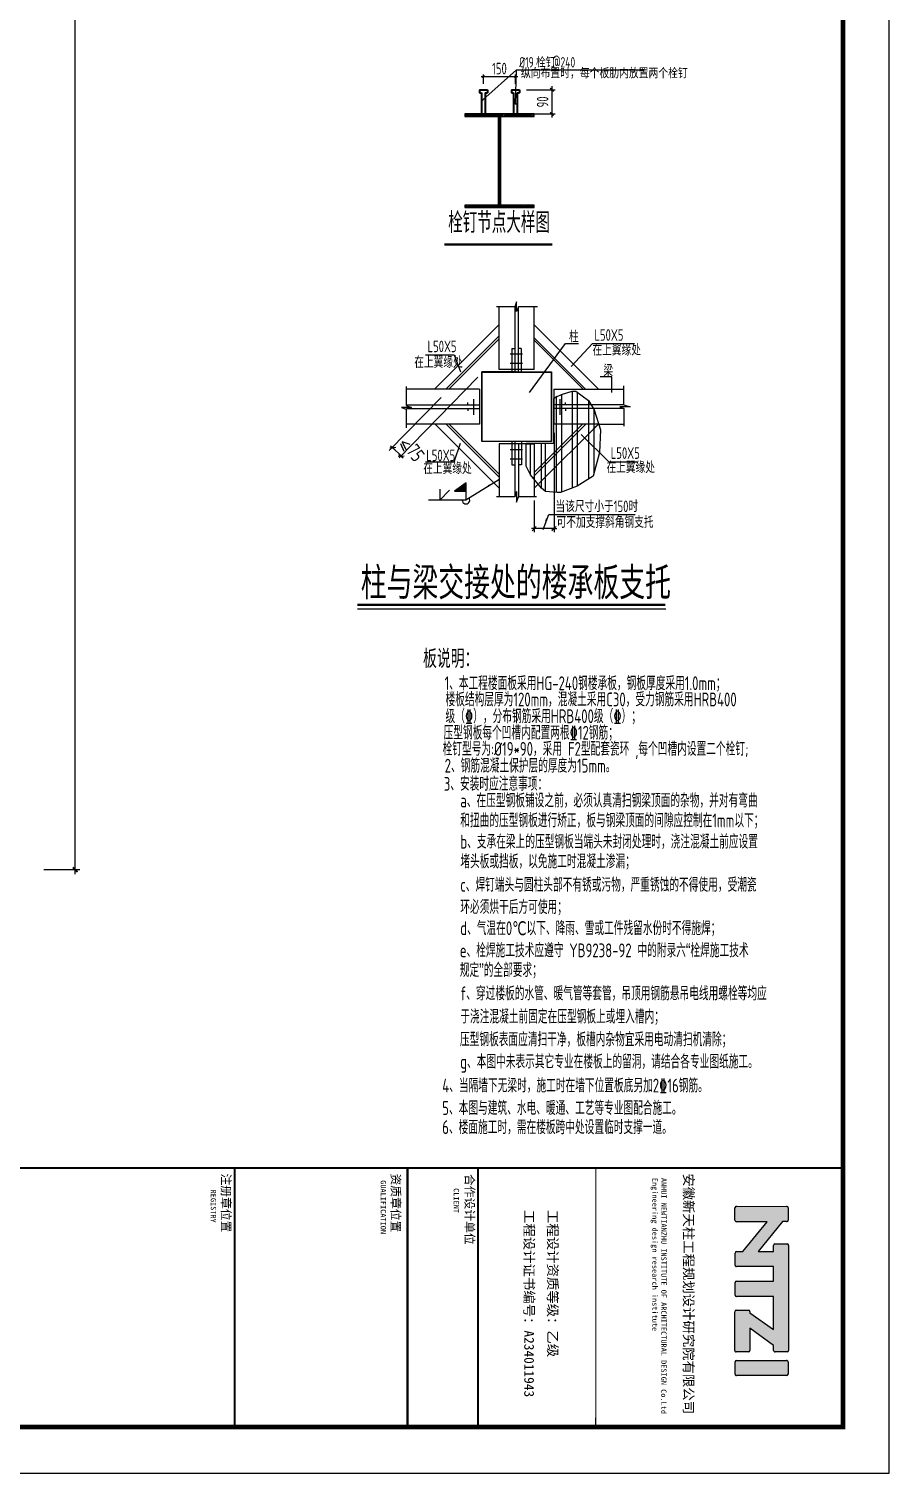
# Model space of a CAD drawing. Extents: x -32169 to 443031, y -120117 to 204739.
# Drawn here: x 346960 to 384231, y -120117 to -57526 of the extents above; entities that cross this region are included whole.
import ezdxf
from ezdxf.enums import TextEntityAlignment as Align

# ---------------------------------------------------------------- set-up
doc = ezdxf.new("R2010")
doc.units = 0
doc.header["$LTSCALE"] = 1000
doc.linetypes.add('CONTINOUS', pattern=[0])
doc.linetypes.add('HIDDEN', pattern=[9.525, 6.35, -3.175])
doc.layers.get('0').update_dxf_attribs({"linetype": 'CONTINUOUS'})
doc.layers.get('Defpoints').update_dxf_attribs({"linetype": 'CONTINUOUS'})
for name, color, linetype in [('DIM', 3, 'CONTINUOUS'), ('DIM_LEAD', 3, 'CONTINUOUS'), ('DIM_SYMB', 3, 'CONTINOUS'), ('FRAMING', 2, 'CONTINUOUS'), ('HIDDEN', 3, 'HIDDEN'), ('NUM', 7, 'CONTINUOUS'), ('PUB_HATCH', 8, 'CONTINUOUS'), ('PUB_TEXT', 7, 'CONTINUOUS'), ('PUB_TITLE', 3, 'CONTINUOUS'), ('TEXT', 7, 'CONTINUOUS'), ('z', 1, 'CONTINUOUS'), ('钢板', 4, 'CONTINUOUS')]:
    doc.layers.add(name, color=color, linetype=linetype)
doc.layers.add('STEEL-BOLT', color=15, linetype='CONTINUOUS', lineweight=35)
doc.layers.add('STEEL-GIRDER', color=2, linetype='CONTINUOUS', lineweight=35)
doc.styles.add('TQ', font='')
doc.styles.add('TSSD_Dimension', font='Tssdeng.shx', dxfattribs={"width": 0.7, "bigfont": 'hztxt.shx'})
doc.styles.add('TSSD_Norm', font='tssdeng.shx', dxfattribs={"bigfont": 'hztxt.shx'})
doc.styles.add('TSSD_Rein', font='Tssdeng.shx', dxfattribs={"width": 0.7, "bigfont": 'hztxt.shx'})
doc.styles.add('TSSD_Text', font='tssdeng.shx', dxfattribs={"width": 0.75, "bigfont": 'hztxt.shx'})
doc.styles.get('TQ').set_extended_font_data('SimSun')
doc.dimstyles.new('TSSD_100_100', dxfattribs={"dimtxt": 300, "dimasz": 100, "dimexe": 100, "dimexo": 250, "dimgap": 100, "dimtad": 1, "dimdec": 0, "dimzin": 0, "dimdsep": 46, "dimtxsty": 'TSSD_Dimension', "dimblk": 'ARCHTICK', "dimblk1": 'ARCHTICK', "dimblk2": 'ARCHTICK', "dimcen": 0, "dimdle": 100, "dimclrt": 7, "dimadec": 0, "dimazin": 0, "dimtfac": 1, "dimtdec": 0, "dimtix": 1, "dimtmove": 2, "dimatfit": 3, "dimfxl": 1, "dimtolj": 1, "dimtzin": 0, "dimarcsym": 0})
doc.dimstyles.new('TSSD_15_150', dxfattribs={"dimtxt": 450, "dimasz": 150, "dimexe": 150, "dimexo": 375, "dimgap": 150, "dimtad": 1, "dimdec": 0, "dimlfac": 0.1, "dimzin": 0, "dimdsep": 46, "dimtxsty": 'TSSD_Dimension', "dimblk": 'ARCHTICK', "dimblk1": 'ARCHTICK', "dimblk2": 'ARCHTICK', "dimcen": 0, "dimdle": 150, "dimclrt": 7, "dimadec": 0, "dimazin": 0, "dimtfac": 1, "dimtdec": 0, "dimtix": 1, "dimtmove": 2, "dimatfit": 3, "dimfxl": 1, "dimtolj": 1, "dimtzin": 0, "dimarcsym": 0})
doc.dimstyles.new('TSSD_200_200', dxfattribs={"dimtxt": 600, "dimasz": 200, "dimexe": 200, "dimexo": 500, "dimgap": 200, "dimtad": 1, "dimdec": 0, "dimzin": 0, "dimdsep": 46, "dimtxsty": 'TSSD_Dimension', "dimblk": 'ARCHTICK', "dimblk1": 'ARCHTICK', "dimblk2": 'ARCHTICK', "dimcen": 0, "dimdle": 200, "dimclrt": 7, "dimadec": 0, "dimazin": 0, "dimtfac": 1, "dimtdec": 0, "dimtix": 1, "dimtmove": 2, "dimatfit": 3, "dimfxl": 1, "dimtolj": 1, "dimtzin": 0, "dimarcsym": 0})

# ---------------------------------------------------------------- blocks, each defined once
blk = doc.blocks.new('_ArchTick')
at = {"color": 0, "linetype": 'ByBlock', "const_width": 0.4}
blk.add_lwpolyline([(-0.5, -0.5), (0.5, 0.5)], dxfattribs=at)
blk = doc.blocks.new('*D919')
at = {"layer": 'Defpoints', "color": 0}
for p in [(347110, 14037), (348969, 14037), (347110, -93963)]:
    blk.add_point(p, dxfattribs=at)
at = {"layer": 'DIM', "color": 0, "lineweight": -2}
for p, q in [((347610, 14037), (349169, 14037)), ((348969, -94163), (348969, 14237)), ((347610, -93963), (349169, -93963))]:
    blk.add_line(p, q, dxfattribs=at)
at = {"layer": 'DIM', "color": 0, "lineweight": -2, "xscale": 200, "yscale": 200, "zscale": 200}
for p, rotation in [((348969, 14037), 90), ((348969, -93963), 270)]:
    blk.add_blockref('_ArchTick', p, dxfattribs=dict(at, rotation=rotation))
at = {"layer": 'DIM', "color": 7, "insert": (348469, -39963), "char_height": 600, "attachment_point": 5, "rotation": 90, "style": 'TSSD_Dimension'}
blk.add_mtext('\\A1;108000', dxfattribs=at)
blk = doc.blocks.new('*D1010')
at = {"layer": 'Defpoints', "color": 0}
for p in [(368139, -60164), (368105, -61214), (369618, -61214)]:
    blk.add_point(p, dxfattribs=at)
at = {"layer": 'DIM', "color": 0, "lineweight": -2}
for p, q in [((369618, -60014), (369618, -61364)), ((368514, -60164), (369768, -60164)), ((368480, -61214), (369768, -61214))]:
    blk.add_line(p, q, dxfattribs=at)
at = {"layer": 'DIM', "color": 0, "lineweight": -2, "xscale": 150, "yscale": 150, "zscale": 150}
for p, rotation in [((369618, -60164), 90), ((369618, -61214), 270)]:
    blk.add_blockref('_ArchTick', p, dxfattribs=dict(at, rotation=rotation))
at = {"layer": 'DIM', "color": 7, "insert": (369218, -60689), "char_height": 500, "attachment_point": 5, "rotation": 90, "style": 'TSSD_Dimension'}
blk.add_mtext('\\A1;90', dxfattribs=at)
blk = doc.blocks.new('栓钉')
at = {"layer": 'STEEL-BOLT'}
for p, q in [((-173, 1050), (-173, 922)), ((-173, 1050), (174, 1050)), ((-173, 922), (-80, 922)), ((-80, 922), (-80, 0)), ((80, 922), (80, 0)), ((80, 922), (174, 922)), ((174, 1050), (174, 922)), ((-80, 0), (80, 0))]:
    blk.add_line(p, q, dxfattribs=at)
blk = doc.blocks.new('*D1011')
at = {"layer": 'Defpoints', "color": 0}
for p in [(368042, -59596), (366652, -60164), (368042, -60164)]:
    blk.add_point(p, dxfattribs=at)
at = {"layer": 'DIM', "color": 0, "lineweight": -2}
for p, q in [((366552, -59596), (368142, -59596)), ((366652, -59914), (366652, -59496)), ((368042, -59914), (368042, -59496))]:
    blk.add_line(p, q, dxfattribs=at)
at = {"layer": 'DIM', "color": 0, "lineweight": -2, "xscale": 100, "yscale": 100, "zscale": 100, "rotation": 180}
blk.add_blockref('_ArchTick', (366652, -59596), dxfattribs=at)
at = {"layer": 'DIM', "color": 0, "lineweight": -2, "xscale": 100, "yscale": 100, "zscale": 100}
blk.add_blockref('_ArchTick', (368042, -59596), dxfattribs=at)
at = {"layer": 'DIM', "color": 7, "insert": (367347, -59246), "char_height": 500, "attachment_point": 5, "style": 'TSSD_Dimension'}
blk.add_mtext('\\A1;150', dxfattribs=at)
blk = doc.blocks.new('CC')
blk.add_line((-24, 0), (24, 0))
at = {"layer": 'FRAMING', "color": 6}
blk.add_line((-18, -18), (18, 18), dxfattribs=at)

msp = doc.modelspace()

# ---------------------------------------------------------------- hatches: boundary and pattern name
h = msp.add_hatch()
h.set_pattern_fill('ANSI31', color=256, scale=252.325581, angle=-0.0000250723, style=0)
h.set_pattern_definition([(44.999975, (181584.088, 34156.433), (-22.3026314, 22.302651), [])])
h.paths.add_polyline_path([(365401.24567, -77558.54621), (365909.15074, -77558.54643), (365909.1509, -77195.4006)])
h = msp.add_hatch(color=256)
h.paths.add_polyline_path([(378952.63894, -109221.97601), (377895.41097, -110515.09399), (377620.74634, -110515.07694, 0.4142135624), (377556.74273, -110579.0726), (377556.71006, -111105.37261, 0.4142135624), (377620.70572, -111169.37622), (379218.58569, -111169.47542), (379218.54674, -111796.84499), (377623.25694, -111796.74595, 0.4142135624), (377559.25333, -111860.74161), (377559.2198, -112400.78506, 0.4142135624), (377623.21546, -112464.78867), (379218.21747, -112464.88769), (379218.12899, -113890.11979), (378195.77768, -113165.73977), (378195.78041, -113121.64909, 0.4142135624), (378131.78475, -113057.64548), (377606.48647, -113057.61287, 0.4142135624), (377542.48286, -113121.60853), (377542.37853, -114802.17196, 0.4142135624), (377606.37419, -114866.17557), (378136.06136, -114866.20845, 0.4142135624), (378200.06497, -114802.21279), (378200.1246, -113841.76882), (379227.87056, -114590.85022), (379227.85734, -114803.76237, 0.4142135624), (379291.853, -114867.76598), (379812.83433, -114867.79833, 0.4142135624), (379876.83794, -114803.80267), (379877.12086, -110246.77394, 0.4142135624), (379813.1252, -110182.77033), (379279.98447, -110182.73723, 0.4142135624), (379215.98086, -110246.73289), (379215.96459, -110508.86142), (378559.64517, -110508.82068), (379613.7072, -109218.48832), (379790.73297, -109218.90829, 0.4148903748), (379854.88443, -109154.9128), (379854.91771, -108618.91754, 0.4142135624), (379790.92205, -108554.91393), (377616.4072, -108554.77893, 0.4142135624), (377552.40359, -108618.7746), (377552.37012, -109157.88943, 0.4142135624), (377616.36578, -109221.89304)])
h.paths.add_polyline_path([(377620.52556, -115230.19194, 0.4142135624), (377556.52195, -115294.18761), (377556.48874, -115829.03083, 0.4142135624), (377620.48441, -115893.03444), (379788.45189, -115893.16904, 0.4142135624), (379852.4555, -115829.17337), (379852.4887, -115294.33015, 0.4142135624), (379788.49304, -115230.32654)])
at = {"layer": 'PUB_HATCH'}
h = msp.add_hatch(dxfattribs=at)
h.set_pattern_fill('STEEL', color=256, scale=50, style=0)
h.set_pattern_definition([(45, (459678.41, 396191.27), (-56.126601, 56.126601), []), (45, (459678.41, 396230.955), (-56.126601, 56.126601), [])])
h.paths.add_polyline_path([(368851.96645, -61213.73278), (368122.42827, -61213.73278), (368122.42827, -61214.12282), (367962.42827, -61214.12282), (366732.38268, -61213.89549), (366732.38268, -61214.12282), (366572.38268, -61214.12282), (365851.96645, -61213.73278), (365851.96645, -61320.39945), (368851.96645, -61320.39945)])
h.paths.add_polyline_path([(367391.96645, -61320.39945), (367311.96645, -61320.39945), (367311.96645, -65160.06611), (367391.96645, -65160.06611)])
h.paths.add_polyline_path([(368851.96645, -65160.06611), (365851.96645, -65160.06611), (365851.96645, -65266.73278), (368851.96645, -65266.73278)])

# ---------------------------------------------------------------- linework, layer by layer
for p, q in [((368092.8566, -69360.58163), (368017.53754, -69570.47838)), ((368088.20725, -69767.10356), (368092.8566, -69360.58163)), ((368017.57515, -69570.39562), (367220.59621, -69571.55616)), ((368168.00055, -69571.55657), (368088.20725, -69767.10356)), ((368997.48027, -69571.55694), (368168.00055, -69571.55657)), ((368653.45749, -73289.24393), (370212.49924, -71164.27225)), ((370212.49924, -71164.27225), (370779.88881, -71164.2725)), ((371377.52283, -71163.85442), (370456.59122, -72158.29601)), ((371377.52283, -71163.85442), (373205.4942, -71163.85496)), ((364147.91312, -71658.96216), (365383.09137, -71658.9627)), ((365383.09137, -71658.9627), (365659.62467, -72385.14712)), ((372216.35656, -72605.6861), (371713.25618, -72605.68588)), ((372216.35626, -73287.23556), (372216.35656, -72605.6861)), ((363310.03875, -73030.14935), (363310.03839, -73854.7929)), ((370030.55075, -73375.82872), (370505.76398, -73231.10118)), ((370506.66179, -73231.12335), (370666.10132, -73231.12342)), ((370663.02053, -73231.10124), (371208.25285, -73623.93385)), ((372738.06785, -73823.49331), (372738.06821, -73000.37784)), ((363310.03839, -73854.7929), (363537.13138, -73927.84833)), ((369844.59771, -73458.53016), (369683.59998, -73561.90705)), ((369844.59771, -73458.53016), (370030.55075, -73375.82872)), ((371208.25285, -73623.93385), (371456.18998, -74037.44172)), ((372738.06785, -73823.49331), (373015.62596, -73900.95853)), ((363537.13138, -73927.84833), (363109.99361, -73927.8485)), ((363109.99361, -73927.8485), (363310.03832, -74007.01768)), ((363310.03832, -74007.01768), (363310.03797, -74821.66097)), ((371456.18998, -74037.44172), (371724.78836, -74905.80815)), ((372561.43991, -73900.95833), (372738.06779, -73974.70793)), ((373015.62596, -73900.95853), (372561.43991, -73900.95833)), ((372738.06779, -73974.70793), (372738.06745, -74741.42436)), ((371724.78836, -74905.80815), (371683.46506, -75877.55131)), ((365383.09137, -76282.01853), (365659.62467, -75480.95522)), ((372086.50585, -76282.01799), (370894.74653, -75111.72443)), ((364147.91312, -76282.01799), (365383.09137, -76282.01853)), ((371683.46506, -75877.55131), (371414.86585, -76911.32059)), ((372086.50585, -76282.01799), (373321.6841, -76282.01853)), ((368687.55546, -76849.29322), (368501.60265, -76477.13616)), ((369162.76837, -77428.20428), (368687.55546, -76849.29322)), ((371414.86585, -76911.32059), (370712.37662, -77345.50344)), ((364762.79386, -77476.95851), (364762.79366, -77940.16869)), ((364764.47708, -77946.9664), (365187.00503, -77512.20114)), ((365909.1509, -77195.4006), (365401.24567, -77558.54621)), ((365401.24567, -77558.54621), (365909.15074, -77558.54643)), ((367323.50607, -77073.99723), (365897.0166, -77948.74664)), ((365909.15057, -77944.02678), (365909.1509, -77195.4006)), ((368092.853, -77573.45796), (368014.18476, -77807.82694)), ((368092.853, -77573.45796), (368092.8528, -78042.40904)), ((369348.72131, -77572.93207), (369162.76837, -77428.20428)), ((369844.59589, -77614.28307), (369348.72131, -77572.93207)), ((370712.37662, -77345.50344), (369989.22599, -77614.28313)), ((365897.0166, -77948.74664), (364268.96797, -77948.74593)), ((368014.18476, -77807.82694), (367220.59261, -77804.8207)), ((368092.8528, -78042.40904), (368168.2465, -77804.82111)), ((368956.15379, -77804.82146), (368168.2465, -77804.82111)), ((369990.43202, -77614.79848), (369844.33822, -77613.4064)), ((369246.76623, -79223.68119), (369488.47551, -78571.16432)), ((377552.37012, -109157.88943), (377552.40359, -108618.7746)), ((377616.4072, -108554.77893), (379790.92205, -108554.91393)), ((379854.91771, -108618.91754), (379854.88443, -109154.9128)), ((378952.63894, -109221.97601), (377616.36578, -109221.89304)), ((377895.41097, -110515.09399), (378952.63894, -109221.97601)), ((379613.7072, -109218.48832), (378559.64517, -110508.82068)), ((379790.73297, -109218.90829), (379613.7072, -109218.48832)), ((377556.71006, -111105.37261), (377556.74273, -110579.0726)), ((377620.74634, -110515.07694), (377895.41097, -110515.09399)), ((378559.64517, -110508.82068), (379215.96459, -110508.86142)), ((379215.96459, -110508.86142), (379215.98086, -110246.73289)), ((379279.98447, -110182.73723), (379813.1252, -110182.77033)), ((379877.12086, -110246.77394), (379876.83794, -114803.80267)), ((379218.58569, -111169.47542), (377620.70572, -111169.37622)), ((379218.54674, -111796.84499), (379218.58569, -111169.47542)), ((377559.2198, -112400.78506), (377559.25333, -111860.74161)), ((377623.25694, -111796.74595), (379218.54674, -111796.84499)), ((379218.21747, -112464.88769), (377623.21546, -112464.78867)), ((379218.12899, -113890.11979), (379218.21747, -112464.88769)), ((377542.37853, -114802.17196), (377542.48286, -113121.60853)), ((377606.48647, -113057.61287), (378131.78475, -113057.64548)), ((378195.78041, -113121.64909), (378195.77768, -113165.73977)), ((378195.77768, -113165.73977), (379218.12899, -113890.11979)), ((378200.1246, -113841.76882), (378200.06497, -114802.21279)), ((379227.87056, -114590.85022), (378200.1246, -113841.76882)), ((378136.06136, -114866.20845), (377606.37419, -114866.17557)), ((379227.85734, -114803.76237), (379227.87056, -114590.85022)), ((379812.83433, -114867.79833), (379291.853, -114867.76598)), ((377556.48874, -115829.03083), (377556.52195, -115294.18761)), ((377620.52556, -115230.19194), (379788.49304, -115230.32654)), ((379852.4887, -115294.33015), (379852.4555, -115829.17337)), ((379788.45189, -115893.16904), (377620.48441, -115893.03444))]:
    msp.add_line(p, q)
at = {"color": 7, "linetype": 'ByBlock'}
for p, q in [((366409.11096, -72619.63482), (363004.50747, -76120.97852)), ((364826.00041, -73500.22977), (362574.8384, -75801.68727)), ((369713.64383, -75031.15269), (369713.64194, -79333.67127)), ((362728.9992, -75687.02814), (363082.58799, -76033.4506)), ((363054.21996, -75501.14806), (363211.84152, -75828.62057)), ((363485.02465, -75538.41837), (363129.80681, -75426.65559)), ((363129.80681, -75426.65559), (363287.42837, -75754.1281)), ((368855.11195, -77970.78848), (368855.11136, -79333.67089)), ((369708.5955, -79182.27592), (368860.15794, -79182.27555))]:
    msp.add_line(p, q, dxfattribs=at)
for points in [[(366846.00805, -77334.82133, 60.55814, 0, 0), (367311.05453, -77092.81855, 0, 0, 0)], [(369391.01582, -78738.85374, 60.55814, 0, 0), (369270.81118, -79153.39269, 0, 0, 0)]]:
    msp.add_lwpolyline(points, format="xyseb")
for centre, radius, start, end in [((365897.92159, -77951.96986), 163.14377, 178.8679126644, 33.6063858454), ((377616.40323, -108618.77857, 0), 63.99964, 89.9964428972, 179.9964428855), ((379790.91807, -108618.91357, 0), 63.99964, 359.9964428855, 89.9964428972), ((377616.36976, -109157.89341, 0), 63.99964, 179.9964428855, 269.9964428972), ((379790.8848, -109154.90883, 0), 63.99964, 269.8640765, 359.9964428855), ((377620.74237, -110579.07658, 0), 63.99964, 89.9964428972, 179.9964428855), ((379279.9805, -110246.73686, 0), 63.99964, 89.9964428972, 179.9964428855), ((379813.12122, -110246.76996, 0), 63.99964, 359.9964428855, 89.9964428972), ((377620.70969, -111105.37658, 0), 63.99964, 179.9964428855, 269.9964428972), ((377623.25296, -111860.74558, 0), 63.99964, 89.9964428972, 179.9964428855), ((377623.21944, -112400.78903, 0), 63.99964, 179.9964428855, 269.9964428972), ((377606.4825, -113121.6125, 0), 63.99964, 89.9964428972, 179.9964428855), ((378131.78078, -113121.64512, 0), 63.99964, 359.9964428855, 89.9964428972), ((377606.37817, -114802.17593, 0), 63.99964, 179.9964428855, 269.9964428972), ((378136.06534, -114802.20882, 0), 63.99964, 269.9964428972, 359.9964428855), ((379291.85697, -114803.76635, 0), 63.99964, 179.9964428855, 269.9964428972), ((379812.83831, -114803.79869, 0), 63.99964, 269.9964428972, 359.9964428855), ((377620.52159, -115294.19158, 0), 63.99964, 89.9964428972, 179.9964428855), ((379788.48907, -115294.32617, 0), 63.99964, 359.9964428855, 89.9964428972), ((377620.48838, -115829.03481, 0), 63.99964, 179.9964428855, 269.9964428972), ((379788.45586, -115829.1694, 0), 63.99964, 269.9964428972, 359.9964428855)]:
    msp.add_arc(centre, radius, start, end)
at = {"layer": 'Defpoints', "color": 0, "linetype": 'ByBlock'}
for p in [(365742.76951, -72511.58998), (366608.39595, -72391.67058), (369713.64396, -74728.36199), (363086.38739, -76036.77201), (368855.11226, -77268.74203), (369713.64284, -77285.2384), (368855.11142, -79182.27554)]:
    msp.add_point(p, dxfattribs=at)
at = {"layer": 'DIM', "const_width": 100}
msp.add_lwpolyline([(361185.62904, -82480.92372), (374530.84835, -82480.92659)], dxfattribs=at)
at = {"layer": 'DIM_LEAD'}
for p, q in [((366621.86953, -60598.63904), (368091.53474, -59303.39839)), ((368044.97638, -60774.3619), (368091.53474, -59303.39839)), ((368091.53474, -59303.39839), (373613.2199, -59303.39839))]:
    msp.add_line(p, q, dxfattribs=at)
at = {"layer": 'DIM_LEAD', "const_width": 40}
for points in [[(366605.00733, -60609.39387, 1), (366638.73174, -60587.88422, 1)], [(368037.34016, -60792.84671, 1), (368052.6126, -60755.87709, 1)]]:
    msp.add_lwpolyline(points, format="xyb", close=True, dxfattribs=at)
at = {"layer": 'DIM_SYMB'}
msp.add_line((361196.68903, -82663.20348), (374563.62319, -82663.20348), dxfattribs=at)
at = {"layer": 'FRAMING'}
for p, q in [((367335.87857, -72285.32608), (367335.87976, -69571.55621)), ((368849.83206, -72285.32675), (368849.83325, -69571.55687)), ((364536.12548, -73143.23183), (367335.87942, -70341.59072)), ((368849.83291, -70346.76968), (371644.40958, -73143.23494)), ((365157.44807, -73143.23211), (367335.87915, -70963.33261)), ((368849.83262, -71020.16544), (370971.46801, -73143.23465)), ((366578.90178, -72386.25598), (366578.90046, -75414.16296)), ((368092.85527, -72386.25665), (366578.90178, -72386.25598)), ((366578.90178, -72386.25598), (369606.80876, -72386.25731)), ((368849.83206, -72285.32675), (367335.87857, -72285.32608)), ((369606.80876, -72386.25731), (369606.80865, -72638.58289)), ((366477.97122, -73143.23268), (363327.80126, -73143.23131)), ((365014.27578, -73143.23204), (365015.37102, -73142.11749)), ((366477.97122, -73143.23268), (366477.97056, -74657.18617)), ((369606.80865, -72638.58289), (369606.80755, -75161.8387)), ((369707.73866, -73143.2341), (369707.73849, -73527.29821)), ((369707.73866, -73143.2341), (372738.06815, -73143.23542)), ((366477.97056, -74657.18617), (363327.8006, -74657.18479)), ((364562.45642, -74657.18533), (367335.87632, -77431.86037)), ((365171.27426, -74657.1856), (367335.87659, -76823.25081)), ((371639.26193, -74644.48901), (371642.84844, -74640.90009)), ((371647.88666, -74651.14252), (372738.06749, -74651.14299)), ((369606.80744, -75414.16429), (366578.90046, -75414.16296)), ((367335.87716, -75515.09352), (367335.87616, -77804.82075)), ((368505.05858, -75515.09404), (367335.87716, -75515.09352)), ((368849.83065, -75515.09419), (368849.75195, -75515.09419)), ((369606.80744, -75399.16911), (369606.80755, -75146.84353)), ((369606.80755, -75161.8387), (369606.80744, -75414.16429)), ((368849.83002, -76942.46857), (368802.69605, -76989.55912)), ((368849.82998, -77046.97833), (368849.82965, -77804.82141)), ((368849.82981, -77435.80139), (369025.06318, -77260.44989)), ((368849.82998, -77046.97833), (368849.82998, -77048.36921))]:
    msp.add_line(p, q, dxfattribs=at)
at = {"layer": 'FRAMING', "color": 6}
for p, q in [((368344.15248, -71629.28001), (367807.57475, -71629.27978)), ((368344.1523, -72033.00094), (367807.57458, -72033.00071)), ((366225.64545, -73572.18606), (366225.64515, -74253.46513)), ((369960.06406, -73572.1877), (369960.06376, -74253.46677)), ((368350.29688, -76171.14048), (367816.02464, -76171.14025)), ((368350.29705, -75767.41955), (367816.02481, -75767.41932))]:
    msp.add_line(p, q, dxfattribs=at)
at = {"layer": 'HIDDEN'}
for p, q in [((368017.15883, -69571.63927), (368017.1576, -72386.25661)), ((368168.55295, -72386.25668), (368168.55418, -69571.55657)), ((365028.10845, -73143.23205), (367335.87921, -70833.90576)), ((368849.83266, -70908.03381), (371083.52402, -73143.2347)), ((367884.30125, -71376.95423), (367884.3008, -72386.25656)), ((367884.30125, -71376.95423), (368017.15804, -71376.95429)), ((368291.51903, -71376.95441), (368158.66224, -71376.95435)), ((368291.51903, -71376.95441), (368291.51859, -72386.25673)), ((363327.80096, -73824.51038), (366477.97092, -73824.51175)), ((365973.31976, -73824.51153), (365973.3198, -73723.5813)), ((372741.72676, -73824.51449), (369707.73836, -73824.51317)), ((369709.24998, -73528.29656), (369709.24949, -74656.77958)), ((370212.38953, -73824.51339), (370212.38957, -73723.58316)), ((363324.42423, -73975.90572), (366477.97086, -73975.9071)), ((365973.31969, -73975.90688), (365973.31965, -74076.83711)), ((372738.06779, -73975.90984), (369707.7383, -73975.90852)), ((370212.38946, -73975.90874), (370212.38942, -74076.83897)), ((365042.14796, -74662.02969), (367335.87653, -76957.30834)), ((368849.83005, -76891.11087), (371088.39052, -74651.04149)), ((368849.83011, -76754.02987), (370951.40197, -74651.04143)), ((369054.17496, -77231.31843), (371632.71361, -74651.04173)), ((369683.5995, -74657.18758), (369683.99567, -74657.18758)), ((371660.88274, -74651.04175), (369699.83333, -74651.04089)), ((371208.2524, -74637.02786), (371205.70626, -74639.57572)), ((371403.55198, -74880.35784), (371550.80856, -74733.002)), ((367886.60496, -75414.16353), (367886.60452, -76423.46586)), ((368017.15627, -75414.16359), (368017.15523, -77798.9773)), ((368168.55158, -75515.09389), (368168.55058, -77804.82111)), ((368299.73436, -75414.16371), (368299.73392, -76423.46604)), ((368505.05858, -75515.09404), (368849.83065, -75515.09419)), ((368849.83065, -75515.09419), (368849.82998, -77046.06969)), ((367886.60452, -76423.46586), (368017.15583, -76423.46592)), ((368299.73392, -76423.46604), (368169.18261, -76423.46598)), ((368164.14669, -77425.78712), (368168.55074, -77430.19414)), ((369061.25516, -77224.23352), (369063.8897, -77221.5972))]:
    msp.add_line(p, q, dxfattribs=at)
at = {"layer": 'HIDDEN', "linetype": 'HIDDEN'}
msp.add_line((368849.82994, -77124.58869), (368849.82982, -77414.22284), dxfattribs=at)
at = {"layer": 'NUM', "const_width": 100}
msp.add_lwpolyline([(364966.30686, -66864.5657), (369644.65265, -66864.5657)], dxfattribs=at)
at = {"layer": 'PUB_TEXT'}
for p, q in [((369488.47551, -78571.16432), (373223.3675, -78571.16432)), ((382230.54277, -118116.93701), (382230.63414, -116645.27663)), ((382230.54277, -118116.93701), (381171.52359, -118116.87126))]:
    msp.add_line(p, q, dxfattribs=at)
at = {"layer": 'PUB_TITLE', "lineweight": 40}
msp.add_line((363360.80507, -106890.86245), (363360.1085, -118110.79882), dxfattribs=at)
at = {"layer": 'PUB_TITLE'}
msp.add_line((382230.54277, -118116.93701), (382231.23934, -106897.00064), dxfattribs=at)
msp.add_lwpolyline([(300230.54765, -120116.90179), (384230.54765, -120116.90179), (384230.54765, 28483.09821), (300230.54765, 28483.09821)], close=True, dxfattribs=at)
at = {"layer": 'PUB_TITLE', "const_width": 200}
msp.add_lwpolyline([(302230.54765, -118116.90179), (382230.54765, -118116.90179), (382230.54765, 23483.09821), (302230.54765, 23483.09821)], close=True, dxfattribs=at)
at = {"layer": 'PUB_TITLE', "lineweight": 40, "elevation": 0}
for points, const_width in [([(382231.23934, -106897.00064), (302231.69302, -106892.03401)], 84.99952), ([(382231.23934, -106897.00064), (302231.69302, -106892.03401)], 84.99952), ([(355880.84749, -106890.39807), (355880.15092, -118110.33444)], 84.99952), ([(363361.34635, -106895.82914), (363360.64979, -118115.76551)], 84.99952), ([(366421.329, -106896.01911), (366420.63243, -118115.95548)], 84.99952), ([(371521.30008, -106896.33573), (371520.60351, -118116.2721)], 50.99971)]:
    msp.add_lwpolyline(points, dxfattribs=dict(at, const_width=const_width))
at = {"layer": 'STEEL-GIRDER', "lineweight": -3, "ltscale": 1.5}
for points in [[(365851.96645, -61320.39945), (368851.96645, -61320.39945), (368851.96645, -61213.73278), (365851.96645, -61213.73278)], [(367311.96645, -61320.39945), (367391.96645, -61320.39945), (367391.96645, -65160.06611), (367311.96645, -65160.06611)], [(365851.96645, -65266.73278), (368851.96645, -65266.73278), (368851.96645, -65160.06611), (365851.96645, -65160.06611)]]:
    msp.add_lwpolyline(points, close=True, dxfattribs=at)
at = {"layer": 'z', "color": 4}
for p, q in [((370505.76398, -73231.10118), (370505.76214, -77423.036)), ((369683.59998, -73561.90705), (369683.59913, -75484.71806)), ((369809.58054, -73481.01474), (369809.57873, -77614.28306)), ((370030.55075, -73375.82872), (370030.5489, -77593.60776)), ((370715.8678, -73269.177), (370715.86601, -77343.34677)), ((371208.25285, -73623.0349), (371208.25135, -77037.24556)), ((371435.52857, -73988.59981), (371435.52733, -76823.74984)), ((368501.60265, -76477.13616), (368501.60308, -75484.71755)), ((368501.60308, -75484.71755), (369683.59913, -75484.71806)), ((368687.55546, -76849.29322), (368687.55604, -75505.39302)), ((369162.76837, -77428.20428), (369162.76922, -75484.71784)), ((369348.72131, -77572.93207), (369348.72222, -75484.71792))]:
    msp.add_line(p, q, dxfattribs=at)
at = {"layer": '钢板'}
for points in [[(366578.90178, -72386.25598), (369606.80744, -72386.25598), (369606.80744, -75414.16429), (366578.90178, -75414.16429)], [(366590.90178, -72398.25598), (369594.80744, -72398.25598), (369594.80744, -75402.16429), (366590.90178, -75402.16429)]]:
    msp.add_lwpolyline(points, close=True, dxfattribs=at)

# ---------------------------------------------------------------- block references
at = {"color": 7, "linetype": 'ByBlock'}
for p, xscale, yscale, zscale, rotation in [((362725.1998, -75683.70672), 5.046511627911683, 5.046511627911683, 5.046511627911683, 138.840238903115), ((363086.38739, -76036.77201), 5.046511627911683, 5.046511627911683, 5.046511627911683, 318.840238903115), ((368855.11142, -79182.27554), 5.046511627908814, 5.046511627908814, 5.046511627908814, 179.9999749277008), ((369713.64201, -79182.27592), 5.046511627908814, 5.046511627908814, 5.046511627908814, 359.9999749277008)]:
    msp.add_blockref('CC', p, dxfattribs=dict(at, xscale=xscale, yscale=yscale, zscale=zscale, rotation=rotation))
at = {"layer": 'STEEL-BOLT'}
for p in [(366652.19101, -61213.73278), (368042.2366, -61213.73278)]:
    msp.add_blockref('栓钉', p, dxfattribs=at)

# ---------------------------------------------------------------- texts
at = {"style": 'TSSD_Dimension', "width": 0.8}
msp.add_text('75', height=600, rotation=306.7298001384, dxfattribs=at).set_placement((363275.99484, -75820.55074))
at = {"layer": 'NUM', "style": 'TSSD_Norm', "width": 0.7}
msp.add_text('栓钉节点大样图', height=900, dxfattribs=at).set_placement((365125.10619, -66642.78652), align=Align.BOTTOM_LEFT)
for s, p in [('1、本工程楼面板采用HG-240钢楼承板，钢板厚度采用1.0mm；', (364969.08629, -86185.52217)), ('楼板结构层厚为120mm，混凝土采用C30，受力钢筋采用HRB400', (365011.51205, -86887.67879)), ('级（\x84），分布钢筋采用HRB400级（\x84）；', (365011.51205, -87615.79196)), ('压型钢板每个凹槽内配置两根\x8412钢筋；', (364927.51367, -88329.2038)), ('栓钉型号为:%%C19*90，采用 F2型配套瓷环 ,每个凹槽内设置二个栓钉;', (364886.03846, -89029.04485)), ('2、钢筋混凝土保护层的厚度为15mm。', (364974.86524, -89758.35443)), ('3、安装时应注意事项：', (364936.04427, -90545.32471)), ('a、在压型钢板铺设之前，必须认真清扫钢梁顶面的杂物，并对有弯曲', (365650.97521, -91268.12788)), ('和扭曲的压型钢板进行矫正，板与钢梁顶面的间隙应控制在1mm以下；', (365650.97521, -92131.36385)), ('b、支承在梁上的压型钢板当端头未封闭处理时，浇注混凝土前应设置', (365653.19184, -93051.72899)), ('堵头板或挡板，以免施工时混凝土渗漏；', (365653.19184, -93907.06195)), ('c、焊钉端头与圆柱头部不有锈或污物，严重锈蚀的不得使用，受潮瓷', (365651.56731, -94921.2346)), ('环必须烘干后方可使用；', (365651.56731, -95884.41203)), ('d、气温在0℃以下、降雨、雪或工件残留水份时不得施焊；', (365650.24376, -96801.31741)), ('e、栓焊施工技术应遵守 YB9238-92 中的附录六“栓焊施工技术', (365630.85343, -97762.03222)), ('规定”的全部要求；', (365630.85343, -98616.8737)), ('f、穿过楼板的水管、暖气管等套管，吊顶用钢筋悬吊电线用螺栓等均应', (365652.93331, -99627.87505)), ('于浇注混凝土前固定在压型钢板上或埋入槽内；', (365652.93331, -100633.57245)), ('压型钢板表面应清扫干净，板槽内杂物宜采用电动清扫机清除；', (365638.23616, -101622.09445)), ('g、本图中未表示其它专业在楼板上的留洞，请结合各专业图纸施工。', (365647.60852, -102582.80925)), ('4、当隔墙下无梁时，施工时在墙下位置板底另加2\x8416钢筋。', (364870.27658, -103620.52832)), ('5、本图与建筑、水电、暖通、工艺等专业图配合施工。', (364870.27658, -104594.94584)), ('6、楼面施工时，需在楼板跨中处设置临时支撑一道。', (364870.27658, -105426.54924))]:
    msp.add_text(s, height=600, dxfattribs=at).set_placement(p)
at = {"layer": 'PUB_TEXT'}
for s, height, style, width, p in [('柱', 500, 'TSSD_Rein', 0.7, (370361.75953, -71110.22421)), ('L50X5', 500, 'TSSD_Rein', 0.7, (371462.56675, -71042.85044)), ('L50X5', 500, 'TSSD_Rein', 0.7, (364232.95704, -71537.95818)), ('在上翼缘处', 500, 'TSSD_Rein', 0.7, (371378.78272, -71684.41543)), ('在上翼缘处', 500, 'TSSD_Rein', 0.7, (363657.48749, -72219.82201)), ('梁', 500, 'TSSD_Rein', 0.7, (371850.51872, -72582.69385)), ('L50X5', 500, 'TSSD_Rein', 0.7, (372171.54977, -76161.01401)), ('在上翼缘处', 500, 'TSSD_Rein', 0.7, (364046.55723, -76817.73862)), ('L50X5', 500, 'TSSD_Rein', 0.7, (364175.40656, -76263.19307)), ('在上翼缘处', 500, 'TSSD_Rein', 0.7, (371985.14996, -76777.09891)), ('当该尺寸小于150时', 500, 'TSSD_Rein', 0.7, (369776.68238, -78469.97796)), ('可不加支撑斜角钢支托', 500, 'TSSD_Rein', 0.7, (369824.05445, -79152.35972)), ('柱与梁交接处的楼承板支托', 1400, 'TSSD_Dimension', 0.8, (361338.94274, -82246.08181))]:
    msp.add_text(s, height=height, dxfattribs=dict(at, style=style, width=width)).set_placement(p)
at = {"layer": 'PUB_TEXT', "attachment_point": 1, "rotation": 269.9964428964, "style": 'TQ'}
for s, insert, char_height, width in [('注册章位置', (355687.68851, -107132.81506, 0), 373.99788, 3059.9826525), ('GUALIFICATION', (362432.89409, -107422.24535, 0), 229.4986989, 5361.7696034), ('资质章位置', (363038.25833, -107133.27141, 0), 373.99788, 4249.9759063), ('合作设计单位', (366241.6022, -107154.96019, 0), 373.99788, 3498.500263), ('ANHUI NEWTIANZHU INSTITUTE OF ARCHITECTURAL DESIGN Co.Ltd\\PEngineering design research institute', (374586.44958, -107321.29901, 0), 229.4986989, 10514.6481644), ('REGISTRY', (355071.42673, -107829.90312, 0), 229.498699, 4799.0727934), ('CLIENT', (365595.59062, -107767.04652, 0), 229.498699, 4799.0727934)]:
    msp.add_mtext(s, dxfattribs=dict(at, insert=insert, char_height=char_height, width=width))
at = {"layer": 'PUB_TEXT', "char_height": 424.9975906, "attachment_point": 1, "rotation": 269.9964428964, "style": 'TQ'}
for s, insert in [('安徽新天柱工程规划设计研究院有限公司 ', (375756.87077, -107124.90122, 0)), ('工程设计证书编号：A234011943 ', (368849.23647, -108716.04819, 0)), ('工程设计资质等级：乙级 ', (369869.23069, -108716.11151, 0))]:
    msp.add_mtext(s, dxfattribs=dict(at, insert=insert))
at = {"layer": 'TEXT'}
for s, height, style, width, p in [('%%c19', 450, 'TSSD_Rein', 0.7, (368201.74128, -59198.39839)), ('栓钉', 450, 'TSSD_Rein', 0.7, (368928.84432, -59198.39839)), ('@240', 450, 'TSSD_Rein', 0.7, (369637.14428, -59198.39839)), ('板说明：', 800, 'TSSD_Text', 0.75, (364037.16313, -85224.80736))]:
    msp.add_text(s, height=height, dxfattribs=dict(at, style=style, width=width)).set_placement(p)
at = {"layer": 'TEXT', "style": 'TSSD_Rein', "width": 0.7}
msp.add_text('纵向布置时，每个板肋内放置两个栓钉', height=450, dxfattribs=at).set_placement((368276.85909, -59802.42094), align=Align.BOTTOM_LEFT)

# ---------------------------------------------------------------- dimensions: what is measured, and where the dimension line sits
at = {"layer": 'DIM'}
dim = msp.add_linear_dim(base=(348969.3088, 14037.3647), p1=(347110.45573, -93962.6353), p2=(347110.45573, 14037.3647), angle=90, dimstyle='TSSD_200_200', dxfattribs=at)
dim.commit()
dim.dimension.update_dxf_attribs({"geometry": '*D919', "text_midpoint": (348469.3088, -39962.6353)})
dim = msp.add_linear_dim(base=(368042.42827, -59595.64508), p1=(366652.38268, -60164.12282), p2=(368042.42827, -60164.12282), text='150', dimstyle='TSSD_100_100', override={"dimtxt": 500}, dxfattribs=at)
dim.commit()
dim.dimension.update_dxf_attribs({"geometry": '*D1011', "text_midpoint": (367347.40547, -59245.64508)})
dim = msp.add_linear_dim(base=(369618.42734, -61213.73278), p1=(368139.36258, -60164.12282), p2=(368104.84565, -61213.73278), angle=90, text='90', dimstyle='TSSD_15_150', override={"dimtxt": 500}, dxfattribs=at)
dim.commit()
dim.dimension.update_dxf_attribs({"geometry": '*D1010', "text_midpoint": (369218.42734, -60688.9278)})

doc.saveas('drawing.dxf')
